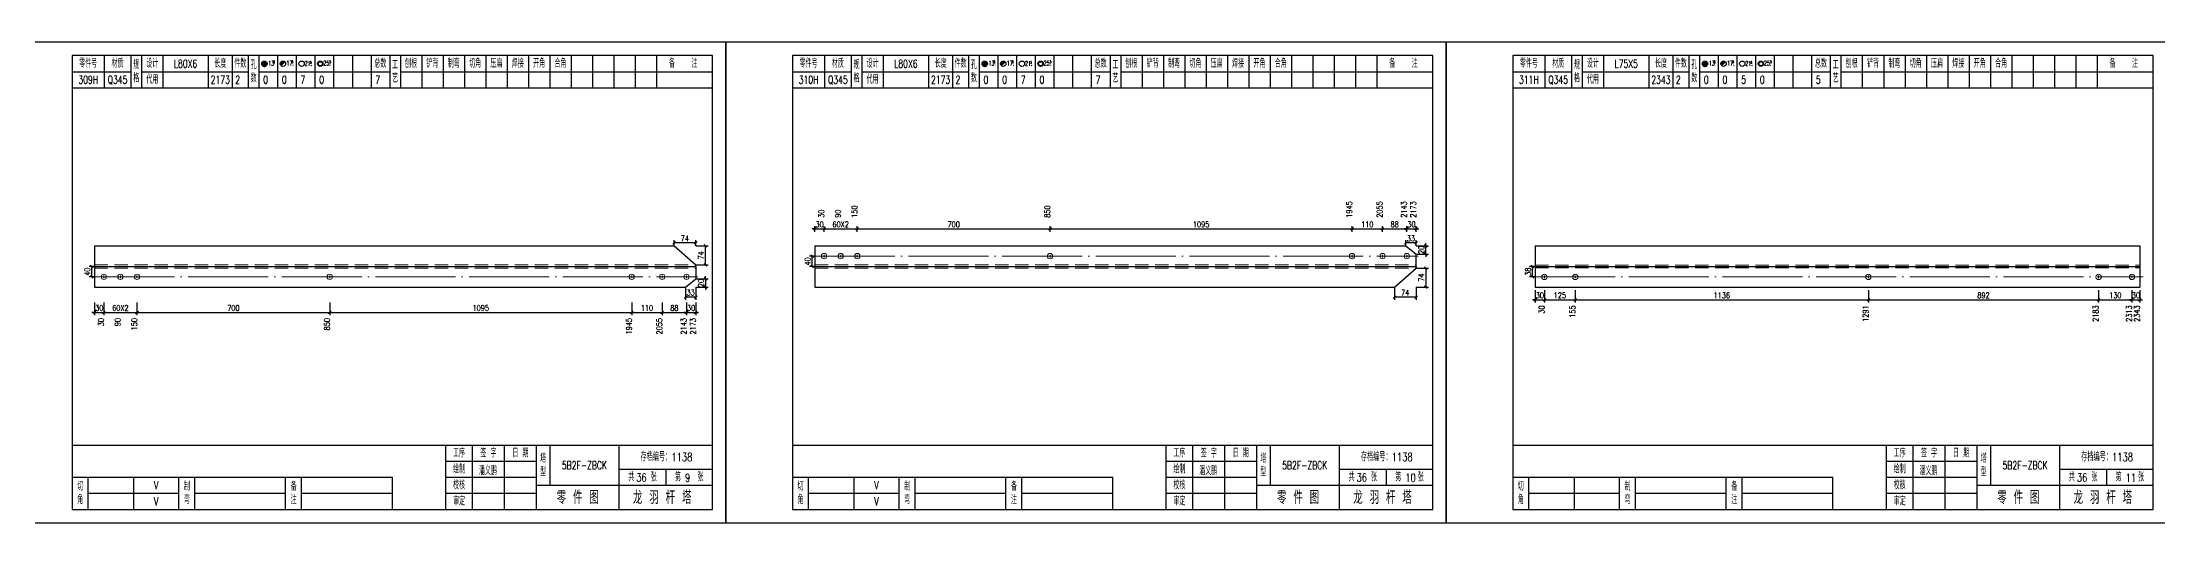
# Model space of a CAD drawing. Header units: millimetres. Extents: x 0 to 30240, y -10896 to -1348.
# Drawn here: x 2174 to 2967, y -2530 to -2350 of the extents above; entities that cross this region are included whole.
import ezdxf
from ezdxf.enums import TextEntityAlignment as Align

# ---------------------------------------------------------------- set-up
doc = ezdxf.new("R2010")
doc.units = ezdxf.units.MM
doc.header["$LTSCALE"] = 20
doc.header["$PDMODE"] = 1
doc.linetypes.add('DASHDOT2X', pattern=[1.75, 1.5, -0.125, 0, -0.125])
doc.linetypes.add('HIDDEN', pattern=[0.375, 0.25, -0.125])
for name, color, linetype, lineweight in [('1', 7, 'Continuous', 25), ('11', 3, 'Continuous', 13), ('2', 1, 'HIDDEN', 13), ('5', 1, 'Continuous', 13), ('7', 2, 'DASHDOT2X', 13)]:
    doc.layers.add(name, color=color, linetype=linetype, lineweight=lineweight)
doc.styles.get("Standard").update_dxf_attribs({"font": 'simplex', "width": 0.7, "bigfont": 'gbhzfs.shx'})
doc.styles.add('SYMBOL_TXT', font='txt.shx', dxfattribs={"width": 0.6})
doc.styles.add('TITLE_TXT', font='simplex.shx', dxfattribs={"width": 0.75, "height": 2.5, "bigfont": 'gbhzfs.shx'})
doc.dimstyles.get("Standard").update_dxf_attribs({"dimtxt": 2.1, "dimasz": 1, "dimexe": 1.05, "dimexo": 0, "dimgap": 0.63, "dimtad": 1, "dimzin": 0, "dimdsep": 46, "dimtxsty": 'standard', "dimblk": 'OBLIQUE', "dimblk1": 'OBLIQUE', "dimblk2": 'OBLIQUE', "dimcen": 0.09, "dimadec": 0, "dimazin": 0, "dimtfac": 1, "dimtdec": 1, "dimtix": 1, "dimtmove": 0, "dimatfit": 3, "dimfxl": 0, "dimtolj": 1, "dimtzin": 0, "dimarcsym": 0})
pattern_1 = [(0, (-3, 0), (0, 0.0125), [])]

# ---------------------------------------------------------------- blocks, each defined once
blk = doc.blocks.new('M12_HOLE')
h = blk.add_hatch()
h.set_pattern_fill('LINE', scale=0.1, style=0)
h.set_pattern_definition(pattern_1)
h.paths.add_polyline_path([(-5, 0, 1), (-1, 0, 1)])
at = {"color": 7}
blk.add_circle((-3, 0), 2, dxfattribs=at)
at = {"color": 7, "attachment_point": 1, "style": 'SYMBOL_TXT'}
for s, insert, char_height, width in [('13\\f??|b0|i0|c0|p54;.', (-0.1, 2.1), 3.5, 5.707), ('5', (3.7, 2.3), 1.8, 2.931)]:
    blk.add_mtext(s, dxfattribs=dict(at, insert=insert, char_height=char_height, width=width))
blk = doc.blocks.new('M16_HOLE')
h = blk.add_hatch()
h.set_pattern_fill('LINE', scale=0.1, style=0)
h.set_pattern_definition(pattern_1)
h.paths.add_polyline_path([(-1.6, 1.4, 0.668179), (-5, 0, 0.198912), (-4.4, -1.4)])
at = {"color": 7}
blk.add_circle((-3, 0), 2, dxfattribs=at)
at = {"color": 7, "attachment_point": 1, "style": 'SYMBOL_TXT'}
for s, insert, char_height, width in [('17.', (-0.4, 2.1), 3.5, 6.316), ('5', (3.6, 2.3), 1.8, 1.822)]:
    blk.add_mtext(s, dxfattribs=dict(at, insert=insert, char_height=char_height, width=width))
blk = doc.blocks.new('M20_HOLE')
at = {"color": 7}
blk.add_circle((-3, 0), 2, dxfattribs=at)
at = {"color": 7, "attachment_point": 1, "style": 'SYMBOL_TXT'}
for s, insert, char_height, width in [('21.', (-0.7, 2), 3.5, 6.074), ('5', (3.3, 2), 1.8, 1.458)]:
    blk.add_mtext(s, dxfattribs=dict(at, insert=insert, char_height=char_height, width=width))
blk = doc.blocks.new('M24_HOLE')
at = {"color": 7}
for radius in [2, 1.5]:
    blk.add_circle((-3, 0), radius, dxfattribs=at)
at = {"color": 7, "attachment_point": 1, "style": 'SYMBOL_TXT'}
for s, insert, char_height, width in [('25.', (-0.7, 2.1), 3.5, 2.429), ('5', (3.9, 2.3), 1.8, 1.944)]:
    blk.add_mtext(s, dxfattribs=dict(at, insert=insert, char_height=char_height, width=width))
blk = doc.blocks.new('JgCard')
for p, q in [((270, 180), (0, 180)), ((0, 180), (0, 0)), ((265, 175), (25, 175)), ((25, 175), (25, 5)), ((37, 175), (37, 163)), ((47, 175), (47, 163)), ((51, 175), (51, 163)), ((59, 175), (59, 163)), ((76, 175), (76, 163)), ((85, 175), (85, 163)), ((91, 175), (91, 163)), ((95, 175), (95, 163)), ((102, 175), (102, 163)), ((109, 175), (109, 163)), ((116, 175), (116, 163)), ((123, 175), (123, 163)), ((130, 175), (130, 163)), ((137, 175), (137, 163)), ((144, 175), (144, 163)), ((148, 175), (148, 163)), ((156, 175), (156, 163)), ((164, 175), (164, 163)), ((172, 175), (172, 163)), ((180, 175), (180, 163)), ((188, 175), (188, 163)), ((196, 175), (196, 163)), ((204, 175), (204, 163)), ((212, 175), (212, 163)), ((220, 175), (220, 163)), ((228, 175), (228, 163)), ((236, 175), (236, 163)), ((244, 175), (244, 163)), ((265, 5), (265, 175)), ((270, 0), (270, 180)), ((25, 169), (47, 169)), ((51, 169), (91, 169)), ((95, 169), (144, 169)), ((148, 169), (265, 169)), ((25, 163), (265, 163)), ((25, 29), (265, 29)), ((165, 5), (165, 29)), ((175, 5), (175, 29)), ((187, 5), (187, 29)), ((199, 5), (199, 29)), ((204, 29), (204, 14)), ((230, 5), (230, 29)), ((25, 17), (145, 17)), ((31, 5), (31, 17)), ((48, 17), (48, 5)), ((65, 5), (65, 17)), ((71, 5), (71, 17)), ((105, 5), (105, 17)), ((111, 5), (111, 17)), ((145, 5), (145, 17)), ((165, 23), (199, 23)), ((165, 17), (199, 17)), ((230, 20), (265, 20)), ((247.5, 20), (247.5, 14)), ((31, 11), (65, 11)), ((71, 11), (105, 11)), ((111, 11), (145, 11)), ((165, 11), (199, 11)), ((199, 14), (265, 14)), ((0, 0), (270, 0)), ((25, 5), (265, 5))]:
    blk.add_line(p, q)
blk.add_lwpolyline([(96.03, 171.99, -1), (98.03, 171.99, -1)], format="xyb", close=True)
blk.add_point((145, 96))
at = {"xscale": 0.5, "yscale": 0.5, "zscale": 0.5}
for name, p in [('M12_HOLE', (98.53, 171.99)), ('M16_HOLE', (105.5, 172)), ('M20_HOLE', (112.5, 172)), ('M24_HOLE', (119.5, 172))]:
    blk.add_blockref(name, p, dxfattribs=at)
at = {"style": 'TITLE_TXT', "width": 0.75}
for s, height, p in [('存档编号：1138', 3.076, (238.02, 23.07)), ('潘义鹏', 3, (177.45, 17.91)), ('龙 羽 杆 塔', 5, (235.17, 6.97))]:
    blk.add_text(s, height=height, dxfattribs=at).set_placement(p)
at = {"attachment_point": 5, "style": 'TITLE_TXT'}
for s, insert, char_height, width in [('零件号', (31, 172), 3, 15), ('材质', (42, 172), 3, 8), ('规格', (49, 169), 3, 4), ('代用', (55, 166), 3, 8), ('设计', (55, 172), 3, 8), ('长度', (80.5, 172), 3, 8), ('件数', (88, 172), 3, 6), ('孔数', (93, 169), 3, 4), ('总数', (140.5, 172), 3, 7), ('工\\P艺', (146, 169), 3, 4), ('刨根', (152, 172), 3, 8), ('铲背', (160, 172), 3, 8), ('制弯', (168, 172), 3, 8), ('切角', (176, 172), 3, 8), ('压扁', (184, 172), 3, 8), ('焊接', (192, 172), 3, 8), ('开角', (200, 172), 3, 8), ('合角', (208, 172), 3, 8), ('备    注', (254, 172), 3, 22), ('工序', (170, 26), 3, 10), ('签 字', (181, 26), 3, 12), ('日 期', (193, 26), 3, 12), ('塔\\P型', (201.5, 21.5), 3, 5), ('绘制', (170, 20), 3, 10), ('共    张', (238.75, 17), 3, 17.5), ('第    张', (256.25, 17), 3, 17.5), ('切\\P角', (28, 11), 3, 6), ('制\\P弯', (68, 11), 3, 6), ('备\\P注', (108, 11), 3, 6), ('校核', (170, 14), 3, 10), ('审定', (170, 8), 3, 10), ('零 件 图', (214.5, 9.5), 5, 31)]:
    blk.add_mtext(s, dxfattribs=dict(at, insert=insert, char_height=char_height, width=width))
blk = doc.blocks.new('M20')
for p, q in [((-0.5, 0), (0.5, 0)), ((0, -0.5), (0, 0.5))]:
    blk.add_line(p, q)
blk.add_circle((0, 0), 1)
blk = doc.blocks.new('_Oblique')
at = {"color": 0, "linetype": 'ByBlock', "lineweight": -2}
blk.add_line((-0.5, -0.5), (0.5, 0.5), dxfattribs=at)
blk = doc.blocks.new('*D744')
at = {"layer": '11', "color": 0, "lineweight": -2}
for p, q in [((2193.4, -2448), (2193.4, -2452.72)), ((2196.84, -2448), (2196.84, -2452.72)), ((2193.4, -2451.67), (2192.4, -2451.67)), ((2193.4, -2451.67), (2196.84, -2451.67)), ((2196.84, -2451.67), (2197.84, -2451.67))]:
    blk.add_line(p, q, dxfattribs=at)
at = {"layer": 'Defpoints', "color": 0}
for p in [(2193.4, -2448), (2196.84, -2448), (2196.84, -2451.67)]:
    blk.add_point(p, dxfattribs=at)
at = {"layer": '11', "color": 0, "lineweight": -2}
blk.add_blockref('_Oblique', (2193.4, -2451.67), dxfattribs=at)
at = {"layer": '11', "color": 0, "lineweight": -2, "rotation": 180}
blk.add_blockref('_Oblique', (2196.84, -2451.67), dxfattribs=at)
at = {"layer": '11', "color": 0, "insert": (2195.12, -2449.99), "char_height": 2.1, "attachment_point": 5}
blk.add_mtext('\\A1;30', dxfattribs=at)
blk = doc.blocks.new('*D750')
at = {"layer": '11', "color": 0, "lineweight": -2}
for p, q in [((2415.26, -2448), (2415.26, -2452.72)), ((2418.7, -2448), (2418.7, -2452.72)), ((2415.26, -2451.67), (2414.26, -2451.67)), ((2415.26, -2451.67), (2418.7, -2451.67)), ((2418.7, -2451.67), (2419.7, -2451.67))]:
    blk.add_line(p, q, dxfattribs=at)
at = {"layer": 'Defpoints', "color": 0}
for p in [(2415.26, -2448), (2418.7, -2448), (2418.7, -2451.67)]:
    blk.add_point(p, dxfattribs=at)
at = {"layer": '11', "color": 0, "lineweight": -2}
blk.add_blockref('_Oblique', (2415.26, -2451.67), dxfattribs=at)
at = {"layer": '11', "color": 0, "lineweight": -2, "rotation": 180}
blk.add_blockref('_Oblique', (2418.7, -2451.67), dxfattribs=at)
at = {"layer": '11', "color": 0, "insert": (2416.98, -2449.99), "char_height": 2.1, "attachment_point": 5}
blk.add_mtext('\\A1;30', dxfattribs=at)
blk = doc.blocks.new('*D751')
at = {"layer": '11', "color": 0, "lineweight": -2}
for p, q in [((2418.7, -2439.12), (2423.43, -2439.12)), ((2422.38, -2439.12), (2422.38, -2438.12)), ((2422.38, -2439.12), (2422.38, -2442.22)), ((2418.7, -2442.22), (2423.43, -2442.22)), ((2422.38, -2442.22), (2422.38, -2443.22))]:
    blk.add_line(p, q, dxfattribs=at)
at = {"layer": 'Defpoints', "color": 0}
for p in [(2418.7, -2439.12), (2418.7, -2442.22), (2422.38, -2442.22)]:
    blk.add_point(p, dxfattribs=at)
at = {"layer": '11', "color": 0, "lineweight": -2}
for p, rotation in [((2422.38, -2439.12), 270), ((2422.38, -2442.22), 90)]:
    blk.add_blockref('_Oblique', p, dxfattribs=dict(at, rotation=rotation))
at = {"layer": '11', "color": 0, "insert": (2420.7, -2440.67), "char_height": 2.1, "attachment_point": 5, "rotation": 90}
blk.add_mtext('\\A1;20', dxfattribs=at)
blk = doc.blocks.new('*D752')
at = {"layer": '11', "color": 0, "lineweight": -2}
for p, q in [((2414.9, -2442.22), (2414.9, -2446.95)), ((2418.7, -2445.9), (2414.9, -2445.9)), ((2418.7, -2442.22), (2418.7, -2446.95))]:
    blk.add_line(p, q, dxfattribs=at)
at = {"layer": 'Defpoints', "color": 0}
for p in [(2414.9, -2442.22), (2414.9, -2445.9), (2418.7, -2442.22)]:
    blk.add_point(p, dxfattribs=at)
at = {"layer": '11', "color": 0, "lineweight": -2, "rotation": 180}
blk.add_blockref('_Oblique', (2414.9, -2445.9), dxfattribs=at)
at = {"layer": '11', "color": 0, "lineweight": -2}
blk.add_blockref('_Oblique', (2418.7, -2445.9), dxfattribs=at)
at = {"layer": '11', "color": 0, "insert": (2416.8, -2444.22), "char_height": 2.1, "attachment_point": 5}
blk.add_mtext('\\A1;33', dxfattribs=at)
blk = doc.blocks.new('*D754')
at = {"layer": '11', "color": 0, "lineweight": -2}
for p, q in [((2410.65, -2426.68), (2410.65, -2424.58)), ((2418.7, -2425.63), (2410.65, -2425.63)), ((2418.7, -2426.68), (2418.7, -2424.58))]:
    blk.add_line(p, q, dxfattribs=at)
at = {"layer": 'Defpoints', "color": 0}
for p in [(2410.65, -2425.63), (2410.65, -2426.68), (2418.7, -2426.68)]:
    blk.add_point(p, dxfattribs=at)
at = {"layer": '11', "color": 0, "lineweight": -2, "rotation": 180}
blk.add_blockref('_Oblique', (2410.65, -2425.63), dxfattribs=at)
at = {"layer": '11', "color": 0, "lineweight": -2}
blk.add_blockref('_Oblique', (2418.7, -2425.63), dxfattribs=at)
at = {"layer": '11', "color": 0, "insert": (2414.67, -2423.95), "char_height": 2.1, "attachment_point": 5}
blk.add_mtext('\\A1;74', dxfattribs=at)
blk = doc.blocks.new('*D756')
at = {"layer": '11', "color": 0, "lineweight": -2}
for p, q in [((2463.4, -2420.38), (2462.4, -2420.38)), ((2463.4, -2421.43), (2463.4, -2419.33)), ((2463.4, -2420.38), (2466.84, -2420.38)), ((2466.84, -2421.43), (2466.84, -2419.33)), ((2466.84, -2420.38), (2467.84, -2420.38))]:
    blk.add_line(p, q, dxfattribs=at)
at = {"layer": 'Defpoints', "color": 0}
for p in [(2463.4, -2421.43), (2466.84, -2420.38), (2466.84, -2421.43)]:
    blk.add_point(p, dxfattribs=at)
at = {"layer": '11', "color": 0, "lineweight": -2}
blk.add_blockref('_Oblique', (2463.4, -2420.38), dxfattribs=at)
at = {"layer": '11', "color": 0, "lineweight": -2, "rotation": 180}
blk.add_blockref('_Oblique', (2466.84, -2420.38), dxfattribs=at)
at = {"layer": '11', "color": 0, "insert": (2465.12, -2418.7), "char_height": 2.1, "attachment_point": 5}
blk.add_mtext('\\A1;30', dxfattribs=at)
blk = doc.blocks.new('*D762')
at = {"layer": '11', "color": 0, "lineweight": -2}
for p, q in [((2685.26, -2420.38), (2684.26, -2420.38)), ((2685.26, -2421.43), (2685.26, -2419.33)), ((2685.26, -2420.38), (2688.7, -2420.38)), ((2688.7, -2421.43), (2688.7, -2419.33)), ((2688.7, -2420.38), (2689.7, -2420.38))]:
    blk.add_line(p, q, dxfattribs=at)
at = {"layer": 'Defpoints', "color": 0}
for p in [(2685.26, -2421.43), (2688.7, -2420.38), (2688.7, -2421.43)]:
    blk.add_point(p, dxfattribs=at)
at = {"layer": '11', "color": 0, "lineweight": -2}
blk.add_blockref('_Oblique', (2685.26, -2420.38), dxfattribs=at)
at = {"layer": '11', "color": 0, "lineweight": -2, "rotation": 180}
blk.add_blockref('_Oblique', (2688.7, -2420.38), dxfattribs=at)
at = {"layer": '11', "color": 0, "insert": (2686.98, -2418.7), "char_height": 2.1, "attachment_point": 5}
blk.add_mtext('\\A1;30', dxfattribs=at)
blk = doc.blocks.new('*D763')
at = {"layer": '11', "color": 0, "lineweight": -2}
for p, q in [((2688.7, -2435.04), (2693.43, -2435.04)), ((2692.38, -2435.04), (2692.38, -2442.22)), ((2688.7, -2442.22), (2693.43, -2442.22))]:
    blk.add_line(p, q, dxfattribs=at)
at = {"layer": 'Defpoints', "color": 0}
for p in [(2688.7, -2435.04), (2688.7, -2442.22), (2692.38, -2442.22)]:
    blk.add_point(p, dxfattribs=at)
at = {"layer": '11', "color": 0, "lineweight": -2}
for p, rotation in [((2692.38, -2435.04), 90), ((2692.38, -2442.22), 270)]:
    blk.add_blockref('_Oblique', p, dxfattribs=dict(at, rotation=rotation))
at = {"layer": '11', "color": 0, "insert": (2690.7, -2438.63), "char_height": 2.1, "attachment_point": 5, "rotation": 90}
blk.add_mtext('\\A1;74', dxfattribs=at)
blk = doc.blocks.new('*D764')
at = {"layer": '11', "color": 0, "lineweight": -2}
for p, q in [((2680.65, -2442.22), (2680.65, -2446.95)), ((2688.7, -2445.9), (2680.65, -2445.9)), ((2688.7, -2442.22), (2688.7, -2446.95))]:
    blk.add_line(p, q, dxfattribs=at)
at = {"layer": 'Defpoints', "color": 0}
for p in [(2680.65, -2442.22), (2680.65, -2445.9), (2688.7, -2442.22)]:
    blk.add_point(p, dxfattribs=at)
at = {"layer": '11', "color": 0, "lineweight": -2, "rotation": 180}
blk.add_blockref('_Oblique', (2680.65, -2445.9), dxfattribs=at)
at = {"layer": '11', "color": 0, "lineweight": -2}
blk.add_blockref('_Oblique', (2688.7, -2445.9), dxfattribs=at)
at = {"layer": '11', "color": 0, "insert": (2684.67, -2444.22), "char_height": 2.1, "attachment_point": 5}
blk.add_mtext('\\A1;74', dxfattribs=at)
blk = doc.blocks.new('*D765')
at = {"layer": '11', "color": 0, "lineweight": -2}
for p, q in [((2692.38, -2426.68), (2692.38, -2425.68)), ((2688.7, -2426.68), (2693.43, -2426.68)), ((2688.7, -2429.79), (2693.43, -2429.79)), ((2692.38, -2429.79), (2692.38, -2426.68)), ((2692.38, -2429.79), (2692.38, -2430.79))]:
    blk.add_line(p, q, dxfattribs=at)
at = {"layer": 'Defpoints', "color": 0}
for p in [(2688.7, -2426.68), (2688.7, -2429.79), (2692.38, -2426.68)]:
    blk.add_point(p, dxfattribs=at)
at = {"layer": '11', "color": 0, "lineweight": -2}
for p, rotation in [((2692.38, -2426.68), 270), ((2692.38, -2429.79), 90)]:
    blk.add_blockref('_Oblique', p, dxfattribs=dict(at, rotation=rotation))
at = {"layer": '11', "color": 0, "insert": (2690.7, -2428.24), "char_height": 2.1, "attachment_point": 5, "rotation": 90}
blk.add_mtext('\\A1;20', dxfattribs=at)
blk = doc.blocks.new('*D766')
at = {"layer": '11', "color": 0, "lineweight": -2}
for p, q in [((2684.9, -2426.68), (2684.9, -2424.58)), ((2688.7, -2425.63), (2684.9, -2425.63)), ((2688.7, -2426.68), (2688.7, -2424.58))]:
    blk.add_line(p, q, dxfattribs=at)
at = {"layer": 'Defpoints', "color": 0}
for p in [(2684.9, -2425.63), (2684.9, -2426.68), (2688.7, -2426.68)]:
    blk.add_point(p, dxfattribs=at)
at = {"layer": '11', "color": 0, "lineweight": -2, "rotation": 180}
blk.add_blockref('_Oblique', (2684.9, -2425.63), dxfattribs=at)
at = {"layer": '11', "color": 0, "lineweight": -2}
blk.add_blockref('_Oblique', (2688.7, -2425.63), dxfattribs=at)
at = {"layer": '11', "color": 0, "insert": (2686.8, -2423.95), "char_height": 2.1, "attachment_point": 5}
blk.add_mtext('\\A1;33', dxfattribs=at)
blk = doc.blocks.new('*D768')
at = {"layer": '11', "color": 0, "lineweight": -2}
for p, q in [((2733.4, -2446.95), (2732.4, -2446.95)), ((2733.4, -2443.27), (2733.4, -2448)), ((2733.4, -2446.95), (2736.84, -2446.95)), ((2736.84, -2443.27), (2736.84, -2448)), ((2736.84, -2446.95), (2737.84, -2446.95))]:
    blk.add_line(p, q, dxfattribs=at)
at = {"layer": 'Defpoints', "color": 0}
for p in [(2733.4, -2443.27), (2736.84, -2443.27), (2736.84, -2446.95)]:
    blk.add_point(p, dxfattribs=at)
at = {"layer": '11', "color": 0, "lineweight": -2}
blk.add_blockref('_Oblique', (2733.4, -2446.95), dxfattribs=at)
at = {"layer": '11', "color": 0, "lineweight": -2, "rotation": 180}
blk.add_blockref('_Oblique', (2736.84, -2446.95), dxfattribs=at)
at = {"layer": '11', "color": 0, "insert": (2735.12, -2445.27), "char_height": 2.1, "attachment_point": 5}
blk.add_mtext('\\A1;30', dxfattribs=at)
blk = doc.blocks.new('*D773')
at = {"layer": '11', "color": 0, "lineweight": -2}
for p, q in [((2957.06, -2446.95), (2956.06, -2446.95)), ((2957.06, -2443.27), (2957.06, -2448)), ((2957.06, -2446.95), (2960, -2446.95)), ((2960, -2443.27), (2960, -2448)), ((2960, -2446.95), (2961, -2446.95))]:
    blk.add_line(p, q, dxfattribs=at)
at = {"layer": 'Defpoints', "color": 0}
for p in [(2957.06, -2443.27), (2960, -2443.27), (2960, -2446.95)]:
    blk.add_point(p, dxfattribs=at)
at = {"layer": '11', "color": 0, "lineweight": -2}
blk.add_blockref('_Oblique', (2957.06, -2446.95), dxfattribs=at)
at = {"layer": '11', "color": 0, "lineweight": -2, "rotation": 180}
blk.add_blockref('_Oblique', (2960, -2446.95), dxfattribs=at)
at = {"layer": '11', "color": 0, "insert": (2958.53, -2445.27), "char_height": 2.1, "attachment_point": 5}
blk.add_mtext('\\A1;30', dxfattribs=at)

msp = doc.modelspace()

# ---------------------------------------------------------------- linework, layer by layer
at = {"layer": '1'}
for p, q in [((2193.4, -2426.685), (2193.4, -2442.225)), ((2193.4, -2426.685), (2410.648, -2426.685)), ((2410.648, -2426.685), (2418.7, -2433.872)), ((2418.7, -2434.455), (2418.7, -2433.872)), ((2463.4, -2426.685), (2463.4, -2442.225)), ((2463.4, -2426.685), (2684.9, -2426.685)), ((2684.9, -2426.685), (2688.7, -2429.793)), ((2688.7, -2434.455), (2688.7, -2429.793)), ((2733.4, -2426.685), (2733.4, -2442.225)), ((2733.4, -2426.685), (2960, -2426.685)), ((2960, -2426.685), (2960, -2442.225)), ((2193.4, -2434.455), (2418.7, -2434.455)), ((2414.9, -2442.225), (2418.7, -2439.117)), ((2418.7, -2434.455), (2418.7, -2439.117)), ((2463.4, -2434.455), (2688.7, -2434.455)), ((2680.648, -2442.225), (2688.7, -2435.038)), ((2688.7, -2434.455), (2688.7, -2435.038)), ((2733.4, -2434.455), (2960, -2434.455)), ((2193.4, -2442.225), (2414.9, -2442.225)), ((2463.4, -2442.225), (2680.648, -2442.225)), ((2733.4, -2442.225), (2960, -2442.225))]:
    msp.add_line(p, q, dxfattribs=at)
at = {"layer": '2'}
for p, q in [((2193.4, -2433.872), (2418.7, -2433.872)), ((2463.4, -2433.872), (2688.7, -2433.872)), ((2733.4, -2433.937), (2960, -2433.937)), ((2193.4, -2435.038), (2418.7, -2435.038)), ((2463.4, -2435.038), (2688.7, -2435.038)), ((2733.4, -2434.973), (2960, -2434.973))]:
    msp.add_line(p, q, dxfattribs=at)
at = {"layer": '7'}
for p, q in [((2463.4, -2430.57), (2689.46, -2430.57)), ((2193.4, -2438.34), (2419.46, -2438.34)), ((2733.4, -2438.392), (2961.26, -2438.392))]:
    msp.add_line(p, q, dxfattribs=at)

# ---------------------------------------------------------------- block references
at = {"layer": '1'}
for p in [(2160, -2530.455), (2430, -2530.455), (2700, -2530.455)]:
    msp.add_blockref('JgCard', p, dxfattribs=at)
at = {"layer": '5'}
for p in [(2466.84, -2430.57), (2473.062, -2430.57), (2479.284, -2430.57), (2551.549, -2430.57), (2664.727, -2430.57), (2676.134, -2430.57), (2685.26, -2430.57), (2196.84, -2438.34), (2203.062, -2438.34), (2209.284, -2438.34), (2281.549, -2438.34), (2394.727, -2438.34), (2406.134, -2438.34), (2415.26, -2438.34), (2736.84, -2438.392), (2748.393, -2438.392), (2858.281, -2438.392), (2944.566, -2438.392), (2957.06, -2438.392)]:
    msp.add_blockref('M20', p, dxfattribs=at)

# ---------------------------------------------------------------- texts
at = {"style": 'TITLE_TXT', "width": 0.75}
for s, p in [('36', (2396.438, -2515.024)), ('9', (2414.744, -2515.114)), ('36', (2666.438, -2515.024)), ('10', (2684.744, -2515.114)), ('36', (2936.438, -2515.024)), ('11', (2954.744, -2515.114))]:
    msp.add_text(s, height=3, dxfattribs=at).set_placement(p)
at = {"layer": '1', "width": 0.7}
for s, p in [('L80X6', (2227.5, -2358.455)), ('L80X6', (2497.5, -2358.455)), ('L75X5', (2767.5, -2358.455)), ('309H', (2191, -2364.455)), ('Q345', (2202, -2364.455)), ('2173', (2240.5, -2364.455)), ('2', (2247, -2364.455)), ('0', (2257.5, -2364.455)), ('0', (2264.5, -2364.455)), ('7', (2271.5, -2364.455)), ('0', (2278.5, -2364.455)), ('7', (2299.5, -2364.455)), ('310H', (2461, -2364.455)), ('Q345', (2472, -2364.455)), ('2173', (2510.5, -2364.455)), ('2', (2517, -2364.455)), ('0', (2527.5, -2364.455)), ('0', (2534.5, -2364.455)), ('7', (2541.5, -2364.455)), ('0', (2548.5, -2364.455)), ('7', (2569.5, -2364.455)), ('311H', (2731, -2364.455)), ('Q345', (2742, -2364.455)), ('2343', (2780.5, -2364.455)), ('2', (2787, -2364.455)), ('0', (2797.5, -2364.455)), ('0', (2804.5, -2364.455)), ('5', (2811.5, -2364.455)), ('0', (2818.5, -2364.455)), ('5', (2839.5, -2364.455)), ('V', (2216.5, -2516.455)), ('V', (2216.5, -2522.455)), ('V', (2486.5, -2516.455)), ('V', (2486.5, -2522.455))]:
    msp.add_text(s, height=3, dxfattribs=at).set_placement(p, align=Align.MIDDLE_CENTER)
for s, p in [('30', (2466.84, -2416.185)), ('90', (2473.062, -2416.185)), ('150', (2479.285, -2416.185)), ('850', (2551.542, -2416.185)), ('1945', (2664.713, -2416.185)), ('2055', (2676.12, -2416.185)), ('2143', (2685.214, -2416.185)), ('2173', (2688.7, -2416.185))]:
    msp.add_text(s, height=2.1, rotation=90, dxfattribs=at).set_placement(p)
for s, p in [('30', (2736.84, -2449.05)), ('155', (2748.399, -2449.05)), ('1291', (2858.266, -2449.05)), ('2183', (2944.521, -2449.05)), ('2313', (2957.018, -2449.05)), ('2343', (2960, -2449.05)), ('30', (2196.84, -2453.775)), ('90', (2203.062, -2453.775)), ('150', (2209.285, -2453.775)), ('850', (2281.542, -2453.775)), ('1945', (2394.705, -2453.775)), ('2055', (2406.113, -2453.775)), ('2143', (2415.214, -2453.775)), ('2173', (2418.7, -2453.775))]:
    msp.add_text(s, height=2.1, rotation=90, dxfattribs=at).set_placement(p, align=Align.RIGHT)
at = {"layer": '1', "char_height": 3, "width": 26, "attachment_point": 5}
for insert in [(2377, -2508.955), (2647, -2508.955), (2917, -2508.955)]:
    msp.add_mtext('5B2F-ZBCK', dxfattribs=dict(at, insert=insert))

# ---------------------------------------------------------------- dimensions: what is measured, and where the dimension line sits
at = {"layer": '1'}
for base, p1, p2, text in [((2192.35, -2434.455), (2193.35, -2438.34), (2193.35, -2434.455), '40'), ((2462.35, -2430.57), (2463.35, -2434.455), (2463.35, -2430.57), '40'), ((2732.35, -2434.455), (2733.35, -2438.392), (2733.35, -2434.455), '38')]:
    msp.add_linear_dim(base=base, p1=p1, p2=p2, angle=90, text=text, dimstyle='standard', dxfattribs=at).render()
at = {"layer": '11'}
for base, p1, p2, text, picture, middle in [((2466.84, -2420.385), (2463.4, -2421.435), (2466.84, -2421.435), '30', '*D756', (2465.12, -2418.705)), ((2688.7, -2420.385), (2685.26, -2421.435), (2688.7, -2421.435), '30', '*D762', (2686.98, -2418.705)), ((2410.648, -2425.635), (2418.7, -2426.685), (2410.648, -2426.685), '74', '*D754', (2414.674, -2423.955)), ((2684.9, -2425.635), (2688.7, -2426.685), (2684.9, -2426.685), '33', '*D766', (2686.8, -2423.955)), ((2196.84, -2451.675), (2193.4, -2448), (2196.84, -2448), '30', '*D744', (2195.12, -2449.995)), ((2418.7, -2451.675), (2415.26, -2448), (2418.7, -2448), '30', '*D750', (2416.98, -2449.995)), ((2414.9, -2445.9), (2418.7, -2442.225), (2414.9, -2442.225), '33', '*D752', (2416.8, -2444.22)), ((2680.648, -2445.9), (2688.7, -2442.225), (2680.648, -2442.225), '74', '*D764', (2684.674, -2444.22)), ((2736.84, -2446.95), (2733.4, -2443.275), (2736.84, -2443.275), '30', '*D768', (2735.12, -2445.27)), ((2960, -2446.95), (2957.06, -2443.275), (2960, -2443.275), '30', '*D773', (2958.53, -2445.27))]:
    dim = msp.add_linear_dim(base=base, p1=p1, p2=p2, text=text, dimstyle='standard', dxfattribs=at)
    dim.commit()
    dim.dimension.update_dxf_attribs({"geometry": picture, "text_midpoint": middle})
for base, p1, p2, text in [((2479.284, -2420.385), (2466.84, -2421.435), (2479.284, -2421.435), '60X2'), ((2551.549, -2420.385), (2479.284, -2421.435), (2551.549, -2421.435), '700'), ((2664.727, -2420.385), (2551.549, -2421.435), (2664.727, -2421.435), '1095'), ((2676.134, -2420.385), (2664.727, -2421.435), (2676.134, -2421.435), '110'), ((2685.26, -2420.385), (2676.134, -2421.435), (2685.26, -2421.435), '88'), ((2209.284, -2451.675), (2196.84, -2448), (2209.284, -2448), '60X2'), ((2281.549, -2451.675), (2209.284, -2448), (2281.549, -2448), '700'), ((2394.727, -2451.675), (2281.549, -2448), (2394.727, -2448), '1095'), ((2406.134, -2451.675), (2394.727, -2448), (2406.134, -2448), '110'), ((2415.26, -2451.675), (2406.134, -2448), (2415.26, -2448), '88'), ((2748.393, -2446.95), (2736.84, -2443.275), (2748.393, -2443.275), '125'), ((2858.281, -2446.95), (2748.393, -2443.275), (2858.281, -2443.275), '1136'), ((2944.566, -2446.95), (2858.281, -2443.275), (2944.566, -2443.275), '892'), ((2957.06, -2446.95), (2944.566, -2443.275), (2957.06, -2443.275), '130')]:
    msp.add_linear_dim(base=base, p1=p1, p2=p2, text=text, dimstyle='standard', dxfattribs=at).render()
msp.add_linear_dim(base=(2422.375, -2426.685), p1=(2418.7, -2433.872), p2=(2418.7, -2426.685), angle=90, text='74', dimstyle='standard', dxfattribs=at).render()
for base, p1, p2, text, picture, middle in [((2692.375, -2426.685), (2688.7, -2429.793), (2688.7, -2426.685), '20', '*D765', (2690.695, -2428.239)), ((2422.375, -2442.225), (2418.7, -2439.117), (2418.7, -2442.225), '20', '*D751', (2420.695, -2440.671)), ((2692.375, -2442.225), (2688.7, -2435.038), (2688.7, -2442.225), '74', '*D763', (2690.695, -2438.631))]:
    dim = msp.add_linear_dim(base=base, p1=p1, p2=p2, angle=90, text=text, dimstyle='standard', dxfattribs=at)
    dim.commit()
    dim.dimension.update_dxf_attribs({"geometry": picture, "text_midpoint": middle})

doc.saveas('drawing.dxf')
